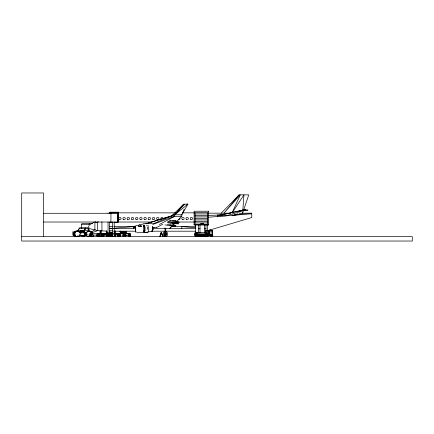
<?xml version="1.0" encoding="UTF-8"?>
<svg xmlns="http://www.w3.org/2000/svg" width="434" height="434" viewBox="0 0 434 434"><rect width="100%" height="100%" fill="white"/><g stroke="black" fill="none" stroke-linecap="round" stroke-linejoin="round"><path stroke-width="0.65" d="M198.788 235.277L198.739 236.541L198.788 235L198.739 236.638L198.788 235.027M198.788 236.085C198.783 235.114 198.821 237.165 198.739 234.989M199.841 235.326L199.841 235.114M199.944 234.799L199.944 235.396L200.692 235.716M200.736 234.984L200.893 235.825L200.893 234.962M201.002 235.798L201.002 235.44M202.043 235.261L202.043 235.038M203.221 234.951L203.264 236.638M203.996 236.085L203.996 235.787M80.219 234.159L80.219 233.758M80.778 233.042L80.778 230.888M91.048 235.711L91.194 234.946C93.212 230.177 84.185 230.297 86.057 234.93L86.225 235.082M145.037 230.91L145.037 226.83M136.65 232.743L143.415 232.657L143.442 225.208M144.593 232.44L144.668 225.208M84.375 231.973L84.408 230.714L85.943 228.148L88.08 228.148L88.08 230.714L84.408 230.714M152.54 230.275L152.486 226.472M198.81 234.718L198.788 235.901M203.21 235.027L203.21 236.405M143.551 230.904L143.502 232.152M144.777 230.904L144.641 232.657L146.763 232.255M203.193 234.718L203.21 236.02M205.07 235.217L205.07 234.951M203.264 236.085L203.21 235.277L203.21 236.232M148.694 231.588L148.732 226.873M86.073 233.66L85.899 234.121L85.899 233.535L86.225 233.535M151.352 231.018L151.314 231.382L151.271 231.018M120.902 233.492L120.907 231.43L120.82 233.563M122.377 233.492L122.328 231.333M106.129 235.96C107.778 235.195 104.974 236.487 106.84 235.868M106.249 235.597C106.873 235.364 105.804 236.823 107.296 234.669L107.572 234.691L106.449 235.977M106.46 236.058L106.693 235.662L106.449 236.188L106.097 235.678L106.455 236.188L106.753 235.613M106.487 235.629L105.755 234.566M153.658 229.738L153.658 228.837M242.698 211.911L242.606 213.224L243.241 211.325M242.796 210.598L243.941 194.855L232.277 212.649M122.979 231.772A0.613 0.532 -90 0 1 123.364 231.772L123.359 231.832A0.613 0.532 -90 0 0 122.979 231.832L123.261 231.68M88.52 226.13L88.52 227.188M205.087 235.83L205.043 236.101M122.779 233.563L122.779 232.011M124.195 232.456L124.167 231.751M152.502 231.181L144.918 232.543M198.739 236.351L198.788 235.689M204.067 235.423L199.266 235.038M90.05 234.441L90.05 233.476M90.245 234.441L90.245 233.476M90.158 234.447L90.044 233.199M210.794 234.94L211.06 236.655L211.683 236.264L211.689 234.962M124.227 231.691L122.518 231.957L122.54 233.563M106.818 235.738L106.536 236.161M108.891 234.089L108.674 234.903A1.622 1.622 0 0 0 110.312 236.535A1.622 1.622 0 0 0 111.939 234.903L111.728 234.089L110.307 233.264L108.891 234.089A1.622 1.622 0 0 1 109.509 233.503M109.308 234.903L109.439 234.403M169.2 220.298L170.459 220.255M106.813 235.868L106.672 235.939M80.165 234.566L79.699 235.651L78.511 236.573M109.829 235.727L110.312 235.852A0.944 0.944 0 0 0 111.261 234.908A0.944 0.944 0 0 0 110.312 233.969L109.829 234.083L110.784 234.083L111.137 235.38L109.829 235.727L109.357 234.903L109.807 234.029L110.811 234.029L111.321 234.903L110.312 235.912M106.449 236.172C105.771 235.076 107.127 236.248 106.563 235.711M123.511 231.751L123.75 231.951L123.478 231.881A0.613 0.532 -90 0 0 123.126 231.832L123.115 231.751A0.64 0.553 -90 0 1 123.511 231.751L123.478 231.74M115.032 235.494L114.815 235.787M79.688 235.022L79.596 234.631M243.664 210.056L248.753 194.877L239.129 194.839L221.221 213.186M91.341 235.022L91.607 233.427L90.89 232.011M119.963 235.418C119.496 236.188 119.496 234.241 119.963 235.011M91.303 234.946L90.163 236.34M184.168 209.199L181.819 214.749L181.819 216.327L169.781 228.512L170.486 227.378M122.974 231.74L122.73 231.87M232.19 212.595L240.327 194.844L223.89 213.192L239.129 194.839M74.794 232.521L74.485 234.468L75.749 236.378M206.188 235.271L206.611 234.365L208.13 234.365L208.553 235.271M86.377 232.879L87.348 231.647M87.673 231.452L88.417 231.203M89.659 230.953L89.323 231.105M91.775 235.179L90.489 236.432M122.361 233.535L122.019 233.481M200.817 234.968L200.817 235.255M200.985 235.255L200.985 234.968L201.002 235.825M88.221 231.289L87.863 231.463M74.469 231.864L75.321 231.262L77.854 230.714L79.547 227.888L88.455 227.888L88.455 231.116M78.011 230.714L79.547 228.148L85.433 228.148L83.898 230.714M82.389 231.1L84.05 230.714L85.742 227.888M77.138 231.159L76.943 231.181M124.005 231.761L124.759 231.555L124.759 233.535M124.352 235.505L124.032 235.418M110.388 232.119C108.728 231.81 115.694 234.81 110.93 232.402M122.73 231.908L124.015 231.848M75.087 232.385L75.559 231.647L76.579 231.203M207.919 236.66L208.206 234.962M212.172 236.66L212.459 234.962M124.759 231.68L123.001 231.875M205.922 233.649L205.922 230.893L208.038 230.893L208.038 233.649L205.922 233.649L206.28 233.177L207.338 233.177L206.98 233.649L206.98 230.893M89.366 235.407L89.979 234.832M181.965 206.226L183.669 204.186L187.933 204.11L181.819 214.749L172.835 214.825L172.835 215.617L152.334 224.128M159.392 224.449L174.745 216.327L174.745 214.749L183.669 204.186L172.835 214.825M123.885 233.601L123.853 231.94M186.815 204.208L187.933 204.11L174.745 214.749L184.575 204.262M174.745 214.749L179.66 209.508M89.507 235.201L89.833 234.865M89.702 235.201L90.033 234.865M75.961 236.291L75.006 235.082M111.126 236.318L111.939 234.903A1.622 1.622 0 0 0 110.307 233.286M91.818 234.816L92.079 233.855L91.764 232.819M87.532 231.778L87.245 231.951M139.298 224.861L138.772 225.447M209.622 234.767L209.622 234.344L209.503 234.767M212.009 234.767L212.009 234.344L211.89 234.767M91.851 231.805L95.079 229.532M111.533 234.241L112.683 233.248M111.424 234.094L112.482 233.383M81.424 235.44L81.928 235.44M90.006 224.611L93.809 222.306M87.896 231.55L88.216 231.425M126.381 231.707L126.549 231.691A0.613 0.613 0 0 0 126.164 231.913L126.142 231.897M162.777 224.21L157.347 227.188L156.408 227.324M152.898 227.888L154.081 227.264M98.491 221.948L96.12 222.772L95.317 221.769M80.746 232.77L80.746 231.262M237.561 213.729L234.658 215.156L232.011 215.042M89.567 236.573L89.919 236.422M169.797 216.897L172.889 215.649M138.359 226.613L139.287 226.505M217.369 215.101L217.456 216.523L217.456 215.812L244.337 209.785L247.96 210.116L244.337 210.403L226.06 215.839L217.456 215.812L217.369 215.101L222.783 214.901L208.597 215.432M90.912 236.232L91.91 235.25L92.247 233.682M153.186 224.297L174.745 216.327L181.819 216.327L180.642 215.855M139.211 224.861L143.942 223.863M80.409 232.77L80.409 231.262M91.688 232.808L97.997 230.584M161.524 232.819L161.877 233.872M75.386 231.219L74.084 232.027M145.851 223.803L172.819 215.497M146.502 223.646L172.835 215.617L174.745 216.327M207.837 230.622L251.769 217.532M237.805 211.57L244.337 209.785L244.337 210.403L243.425 210.148M200.942 235.331L201.143 234.984M84.614 232.667L85.015 232.667L84.614 232.564M85.254 232.667L85.661 232.667L85.254 232.564M84.614 232.912L85.015 232.912L84.614 232.808M85.899 232.667L86.306 232.667L85.899 232.808M84.614 233.15L85.015 233.15L84.614 233.053M85.254 232.912L85.661 232.912L85.254 232.808M85.899 232.912L86.225 232.89M85.254 233.15L85.661 233.15L85.254 233.053M84.614 233.394L85.015 233.394L84.614 233.291M85.899 233.15L86.225 233.129M84.614 233.638L85.015 233.638L84.614 233.535M85.254 233.638L85.661 233.638L85.254 233.535C84.706 234.393 86.323 234.029 85.254 234.018M84.614 233.877L85.015 233.877L84.614 233.78M85.899 233.638L86.225 233.617M85.254 233.877L85.661 233.877L85.254 233.78M84.614 234.121L85.015 234.121L84.614 234.018M85.899 233.877L86.225 233.855M243.729 210.24L245.693 209.736M244.337 209.785L217.456 215.812L221.427 215.335M77.61 235.597L78.093 235.516M145.878 232.586L147.989 232.255M77.784 236.736L78.142 236.682M88.807 236.736L89.182 236.682M143.849 223.863L147.679 223.374L152.155 223.401M136.086 225.468L139.108 225.17M140.225 225.826L141.582 225.794M208.466 217.233L251.769 213.799L235.83 214.407M112.921 228.246L109.574 228.512L135.847 228.512M114.256 228.143L133.656 226.613L133.656 228.512M134.99 227.454L133.656 227.562L135.582 226.966L133.656 227.562L135.527 227.779M171.69 222.593L175.558 222.496L172.466 222.571L167.329 221.964M140.28 225.821L140.605 225.794M156.414 227.324L152.54 227.335M237.007 214.363L240.393 214.233L240.393 214.705L240.3 214.233L234.658 215.156L234.658 214.45M77.116 231.013L78.635 231.485M168.18 221.297L172.949 222.137L179.047 222.349L175.667 220.939L172.461 220.977M171.316 224.573L167.117 224.595M172.949 222.137L179.047 222.349L175.667 220.939M167.622 222.734L172.396 223.581L178.493 223.792L175.114 222.376M165.039 224.888L169.808 225.734L175.906 225.946L172.971 224.649M199.054 235.092L203.345 235.022M110.041 232.027L108.967 232.038M77.23 231.165L75.847 231.691L75.044 232.722L74.805 234.3L75.163 234.93M80.811 232.732L80.811 231.3M205.108 235.646L205.173 235.402M109.835 212.85L175.586 212.85M182.323 212.85L194.448 212.85M43.541 213.289L117.484 213.289L117.484 222.024L43.541 222.024M195.007 213.919L207.74 213.919M195.007 215.421L207.74 215.421M195.007 216.924L207.74 216.924M195.007 218.427L207.74 218.427M195.007 219.929L207.74 219.929M195.007 221.432L207.74 221.432M117.706 222.024L152.019 222.024M175.564 222.024L194.405 222.024M112.52 222.463L110.491 222.463L110.491 222.024M113.865 222.463L117.918 222.463L117.918 212.193M195.007 222.935L207.74 222.935M92.447 223.467L82.194 223.467A0.911 0.646 -90 0 0 81.554 224.378L81.554 228.371M202.879 223.76L200.877 223.76L202.879 223.939M81.554 224.378L89.165 224.378A0.911 0.646 -90 0 1 89.805 223.467M194.107 224.443L208.635 224.443M109.574 226.613L112.921 226.613M114.256 226.613L134.99 226.613M171.115 226.613L195.197 226.613M153.343 228.512L195.794 228.512M198.446 228.767L200.02 228.767M204.403 228.767L205.976 228.767M209.85 229.472L210.419 229.472M77.854 230.714L84.05 230.714M80.317 230.991L84.549 230.991M208.38 231.067L208.77 231.067M113.616 231.197L135.847 231.197M151.336 231.197L195.794 231.197M208.38 231.241L208.77 231.241M78.18 231.355L80.659 231.355M119.741 231.344L121.021 231.43M124.536 231.382L124.233 231.463L124.509 231.333M125.323 231.344L126.207 231.349L126.207 233.53M122.019 231.42L122.54 231.474M125.214 231.43L126.207 231.42M208.38 231.409L208.77 231.409M78.359 231.523L78.011 231.349M121.889 231.555L123.375 231.68M208.38 231.582L208.77 231.582M124.759 231.675L123.012 231.68M125.768 231.593L125.583 231.729M208.38 231.756L208.77 231.756M208.38 231.93L208.77 231.93M79.069 231.957L80.306 231.957M124.037 232.027L124.037 233.503L124.759 233.449M209.378 231.984L212.145 231.984M208.38 232.098L208.77 232.098M208.38 232.271L208.77 232.271M208.38 232.445L208.77 232.445M85.899 232.564L86.306 232.326L84.614 232.326L84.614 234.365L86.225 234.344M124.037 232.526L124.612 232.537L124.612 231.751M125.296 232.505L125.019 233.286M124.037 232.602L124.699 232.602M195.501 232.662L206.237 232.662M208.38 232.613L208.77 232.613M124.037 232.689L124.699 232.689L124.699 231.653M125.019 232.814L124.938 233.28L125.296 233.28M205.976 232.83L204.403 232.83L204.403 225.034M208.38 232.787L208.77 232.787M208.38 232.96L208.77 232.96M85.899 233.053L86.225 233.053M197.448 233.107L194.79 233.107L194.79 235.76L197.448 235.76L197.448 232.662M91.91 233.166L91.91 234.024M208.38 233.134L208.77 233.134M74.919 233.242L73.281 233.242L74.339 233.346M85.254 233.291C86.274 233.53 84.446 233.335 85.254 232.326M85.899 233.291L86.225 233.291M208.38 233.302L208.77 233.302M86.225 233.373L85.899 233.394L85.899 232.326M124.938 233.318L125.296 233.346M125.323 233.449L126.207 233.481M208.38 233.476L208.77 233.476M119.741 233.563L130.547 233.839L117.836 233.644M109.78 233.666L101.051 233.666L101.051 230.986M110.182 233.666L112.601 233.666M113.817 233.666L115.026 233.666L115.026 230.986M119.692 233.644L121.428 233.839M127.911 233.584L127.157 233.714M92.464 233.698L100.189 233.698M106.466 233.752L106.921 233.752M107.838 233.752L108.836 233.752M112.59 233.736L112.178 233.937M113.876 233.736L117.088 233.937L113.8 233.937M118.287 233.758L117.625 233.758L118.287 233.888M127.097 233.714L127.911 233.714M85.899 233.78L86.225 233.78M103.742 233.817L108.782 233.817M114.131 233.796L114.956 233.796M109.053 233.937L100.894 233.937L100.894 230.872M111.522 233.937L112.731 233.937M206.145 233.931L194.866 233.931L194.866 234.23L206.145 234.23M85.899 234.018L86.225 234.018M103.742 234.013L108.782 234.013M114.364 234.013L120.24 234.013L120.24 231.024M197.448 234.566L206.237 234.566M206.736 234.827L205.369 234.827L205.369 235.271L206.931 235.271M207.881 234.827L212.486 234.827M74.919 234.881L73.281 234.881L73.281 231.707M91.498 234.881L91.91 234.875L91.91 231.707M74.816 234.984L73.281 235.147M197.475 235.011L206.02 235.011M91.612 235.114L96.907 235.114M98.871 235.114L100.194 235.114M197.519 235.038L203.964 235.038M91.91 235.19L91.704 234.875M197.063 235.125L206.698 234.962M197.437 235.233L204.04 235.309M84.337 235.391L85.156 235.494L84.337 235.494L84.391 230.888L84.402 235.391M121.77 235.472L122.09 235.472M125.844 235.472L126.164 235.472M198.539 235.391L203.155 235.391M204.908 235.456L204.631 235.456L204.908 235.602M79.069 235.526L81.163 235.526M80.447 235.597L86.757 235.597M104.534 235.619L104.86 235.619M115.927 235.646L116.247 235.646M125.54 235.624L128.876 235.624M87.679 236.573L86.93 235.89M198.398 236.481L203.519 236.481M21.7 236.66L412.3 236.66L412.3 241.027L21.7 241.027L21.7 192.973L43.541 192.973L43.541 236.66M208.564 213.165L230.573 213.202M239.264 213.219L251.769 213.165M176.112 221.058L170.399 220.472M76.189 231.127L76.568 231.138M122.735 231.517L122.513 231.517M207.588 234.544L207.935 234.55M172.396 223.581L178.493 223.792M169.808 225.734L175.906 225.946L172.526 224.53M138.712 226.694L141.593 226.613L140.301 226.521M90.006 228.707L97.341 230.622L106.824 231.138M122.572 233.617L122.361 231.344M105.755 234.561L106.14 235.499M195.848 227.72L181.819 226.613L181.819 228.512M125.426 233.617L125.464 232.022M109.976 230.687L112.46 230.926M112.46 232.635L106.265 232.033L106.276 230.893M146.41 225.23L147.462 225.338M109.536 231.089L109.867 231.127M88.064 236.682L88.438 236.736M77.073 236.682L77.431 236.736M107.073 234.935L107.361 235.467L106.997 235.76M89.203 231.186L90.787 232.011M89.724 231.143L91.107 231.843M174.799 223.532L175.249 223.651M78.836 231.61L79.449 231.951M78.662 231.734L79.156 232.011M75.332 236.519L75.69 236.633M161.068 232.819L160.716 233.872M110.111 235.114L110.556 235.114L110.556 234.669M79.178 232.309L79.476 232.445M76.373 236.416L76.704 236.573M125.361 233.595L125.323 231.382M207.338 233.177L205.922 232.966L206.28 233.177M74.805 236.384L74.035 235.912L74.366 235.857L73.769 234.837M86.643 235.765L86.225 235.309M74.973 236.346L74.219 235.857M90.066 231.159L91.433 232M108.891 235.716L109.487 236.318M86.279 232.423L86.306 232.667M74.181 235.912L73.606 235.049M79.238 231.951L80.165 233.351M91.699 232.19L92.187 233.275M87.31 234.93L87.001 233.959M212.432 234.251L212.904 235.271L207.734 235.271L207.316 234.365M212.41 234.365L212.828 235.271M208.629 235.271L208.157 234.251L206.589 234.251L206.117 235.271L206.052 234.827M207.338 234.251L207.81 235.271M81.82 230.34L82.097 231.002M91.704 231.707L91.807 234.881M86.225 232.564L86.306 232.912M85.579 232.326L85.661 232.667M85.579 232.564L85.661 233.15M85.579 233.053L85.661 233.394M85.579 233.535L85.661 233.877M85.579 233.78L85.661 234.121M84.934 232.564L85.015 233.15M84.934 233.053L85.015 233.638M84.934 233.535L85.015 233.877M84.934 233.78L85.015 234.121M152.638 226.602L152.622 231.224L152.573 230.91M148.645 225.626L148.699 226.195M144.728 225.626L144.777 226.873M143.502 225.626L143.551 226.873M147.506 226.873L147.527 229.309M251.769 213.631L251.769 217.125M212.486 235.271L212.486 230.335L205.586 230.335L205.607 235.271M209.025 230.335L209.025 235.271M208.938 234.827L208.938 235.271M208.7 234.827L208.7 235.271M207.74 224.432L207.74 212.421L195.007 212.421L195.007 224.432M207.333 225.208L207.333 230.926M206.633 236.66L206.025 236.66M206.47 234.718L206.47 236.59M206.367 234.718L206.367 236.59M206.291 234.718L206.248 236.66M206.188 234.718L206.188 236.59M205.976 225.034L205.976 230.812M205.716 234.827L205.716 235.271M205.477 234.827L205.477 235.271M205.13 235L205.173 235.646M204.951 235.114L205 236.638M204.875 235.011L204.875 236.66M204.192 234.989L204.192 236.541M204.072 234.989L204.067 236.66M203.996 234.989L204.018 236.101M203.134 235.044L198.62 235.044M202.765 234.951L202.765 235.239M201.897 224.432L201.897 223.64L200.85 223.64L200.85 224.432M200.02 225.034L200.02 232.83L198.446 232.83L198.446 225.034M199.168 234.951L199.168 235.239M198.002 234.989L197.985 236.101M197.931 234.989L197.937 236.66M197.812 234.989L197.812 236.541M197.128 235.402L197.128 236.66M197.069 235.347L197.003 236.638M196.96 235.337L196.96 236.101M196.808 232.662L196.808 236.666M196.39 235.765L196.39 236.666M195.615 232.662L195.615 236.666M195.501 225.208L195.501 232.884M195.202 232.662L195.202 233.503M195.202 235.299L195.202 236.666M195.05 234.338L195.05 235.125M165.793 228.029L165.793 232.233M165.001 228.029L165.001 232.233M126.088 233.508L126.05 233.817M125.985 231.393L125.985 233.519M124.536 231.593L124.482 233.839M121.308 231.398L121.308 233.492M121.227 233.492L121.227 231.398L122.399 231.349A0.64 0.553 -90 0 0 122.166 231.317M118.618 215.535L118.618 222.024L118.574 212.193L109.835 212.193L109.835 213.392M115.156 230.872L115.156 233.937M114.207 222.024L114.207 236.66A1.302 0.922 -90 0 0 115.113 235.358A1.302 0.922 -90 0 0 114.191 234.051M112.569 222.024L112.569 236.66M110.93 213.289L110.93 222.024M110.491 212.193L110.491 212.85M109.71 232.098L109.71 233.937M109.574 212.85L109.574 213.165M109.574 222.024L109.574 230.888M109.58 231.653L109.58 233.666M108.044 212.85L108.044 213.165M108.044 222.024L108.044 230.888M107.681 231.653L107.681 233.937M106.786 234.051L106.786 234.702M106.498 230.986L106.498 233.666M106.341 232.098L106.341 233.937M104.117 234.013L103.471 233.937M101.93 221.741L101.93 230.888M101.268 234.23L101.268 236.66M100.259 234.23L100.259 236.66M99.977 230.872L99.977 233.937M97.341 221.85L97.341 230.622M94.894 221.79L94.894 229.836M92.035 233.356L92.035 233.807M89.165 224.378L89.165 225.707M89.165 227.709L89.165 231.034M84.299 231.219L84.299 235.174M80.409 231.3L80.409 233.053M72.874 231.707L72.874 235.185M88.899 235.087A1.123 1.107 -90 0 1 88.476 235M161.095 219.327A1.199 1.107 0 0 1 161.632 217.477A1.199 1.107 0 0 1 163.097 218.828M165.11 217.993A1.199 1.107 0 0 1 166.743 217.586M179.795 217.993A1.199 1.107 0 0 1 178.162 219.501M110.312 235.852A0.944 0.944 0 0 1 109.373 234.903M123.983 231.913A0.613 0.304 -90 0 1 124.178 231.691M122.941 231.913A0.613 0.304 -90 0 1 123.131 231.691M84.478 235.45A1.508 1.063 -90 0 1 83.659 236.655L83.241 236.666A1.508 1.063 -90 0 1 82.389 235.499M82.617 236.666A1.508 1.063 -90 0 1 81.766 235.499M84.006 235.331A0.825 0.586 -90 0 1 83.556 235.987L83.328 235.993A0.825 0.586 -90 0 1 82.861 235.358M97.558 236.666A1.508 1.063 -90 0 1 96.853 234.365A1.508 1.063 -90 0 1 98.621 234.322M91.672 236.666A1.508 1.063 -90 0 1 90.983 236.042M93.522 234.865A1.508 1.063 -90 0 1 92.708 236.655L92.296 236.666A1.508 1.063 -90 0 1 91.444 235.499M119.242 234.582A1.269 0.635 -90 0 1 120.196 234.246A1.269 0.635 -90 0 1 120.196 236.188A1.269 0.635 -90 0 1 119.242 235.852M124.444 236.481A1.269 0.635 -90 0 1 123.809 235.217A1.269 0.635 -90 0 1 124.444 233.948M123.359 236.481A1.269 0.635 -90 0 1 122.746 235.543A1.269 0.635 -90 0 1 123.039 234.116M124.205 236.481A1.269 0.635 -90 0 1 123.571 235.217A1.269 0.635 -90 0 1 124.205 233.948M123.538 235.846A0.727 0.363 -90 0 1 123.175 235.846M128.545 236.313A1.269 0.635 -90 0 1 128.545 234.116M107.909 234.295A1.269 0.955 -90 0 1 108.261 234.756M106.607 234.756A1.269 0.955 -90 0 1 106.954 234.295M108.077 234.121A1.269 0.955 -90 0 1 108.554 234.295M112.731 236.487A1.269 0.955 -90 0 1 111.299 235.391M111.777 234.295A1.269 0.955 -90 0 1 112.731 234.295M111.131 236.487A1.269 0.955 -90 0 1 110.778 236.025M112.525 236.02A0.727 0.548 -90 0 1 111.706 235.391M111.777 235.027A0.727 0.548 -90 0 1 112.525 234.761M114.571 234.295A1.269 0.955 -90 0 1 114.918 234.756M114.256 234.295A1.269 0.955 -90 0 1 115.563 234.756M115.688 235.391A1.269 0.955 -90 0 1 114.256 236.487M118.742 234.295A1.269 0.955 -90 0 1 119.095 234.756M117.788 236.487A1.269 0.955 -90 0 1 117.343 235.06A1.269 0.955 -90 0 1 118.265 234.121M109.661 236.009A1.302 0.922 -90 0 1 108.402 236.481A1.302 0.922 -90 0 1 108.066 234.702A1.302 0.922 -90 0 1 109.325 234.23M109.129 236.004A0.749 0.526 -90 0 1 108.408 234.984M113.941 234.23A1.302 0.922 -90 0 1 113.941 236.481M112.683 236.009A1.302 0.922 -90 0 1 112.558 235.358M103.156 234.051A1.302 0.922 -90 0 1 104.046 235.016A1.302 0.922 -90 0 1 103.617 236.481M107.773 234.051A1.302 0.922 -90 0 1 108.571 234.702M108.571 236.009A1.302 0.922 -90 0 1 108.234 236.481M106.265 234.702A1.302 0.922 -90 0 1 107.523 234.23A1.302 0.922 -90 0 1 107.86 236.009A1.302 0.922 -90 0 1 106.601 236.481M135.826 231.68L135.799 232.228L135.153 225.859L135.826 231.68M206.541 234.94L206.535 236.242L207.154 236.66L207.441 234.962L206.823 234.544L206.541 234.94M206.736 235.233C206.519 237.496 208.005 234.631 206.736 235.233M81.256 231.864C81.033 235.168 83.512 230.823 81.256 231.864M82.894 231.864C82.666 235.168 85.151 230.823 82.894 231.864M165.869 234.045L165.338 234.582L164.801 234.045L165.338 233.514L165.869 234.045M164.188 233.389L164.188 234.707L164.67 235.195L165.994 235.195L166.472 234.707L166.472 233.389L165.994 232.912L165.338 232.727L164.188 233.389M109.862 234.637L110.057 235.364L110.768 235.168L110.578 234.447L109.862 234.637M84.581 230.888L84.478 231.197L80.388 231.197L80.285 230.888L84.581 230.888M161.139 232.613L159.81 236.606L161.453 232.613L162.788 236.606L161.139 232.613M109.699 232.76L109.482 233.036L110.328 233.036L109.699 232.76M197.372 235.456L197.096 235.602L197.372 235.456M98.496 235.987L98.268 235.993A0.825 0.586 -90 0 1 97.878 234.734A0.825 0.586 -90 0 1 98.854 234.713A0.825 0.586 -90 0 1 98.496 235.987M98.599 236.655L98.182 236.666A1.508 1.063 -90 0 1 97.476 234.365A1.508 1.063 -90 0 1 99.245 234.322A1.508 1.063 -90 0 1 98.599 236.655M200.692 235.098L199.944 235.103L200.692 235.098M208.635 211.222L194.107 211.222L194.107 225.034L208.635 225.034L208.635 211.222M203.264 223.684L202.879 223.684L202.879 224.183L203.264 224.183L203.264 223.684M138.815 225.322L138.435 225.322L138.815 225.322M208.77 230.893L208.38 230.893L208.38 233.649L208.77 233.649L208.77 230.893M212.145 230.893L209.378 230.893L209.378 234.083L212.145 234.083L212.145 230.893M200.692 235.532L199.944 235.299L200.692 235.526M119.046 219.327A1.199 1.107 0 0 0 121.053 218.828A1.199 1.107 0 0 0 119.583 217.477A1.199 1.107 0 0 0 119.046 219.327M123.5 219.501A1.199 1.107 0 0 0 125.296 218.546A1.199 1.107 0 0 0 123.5 217.586A1.199 1.107 0 0 0 123.5 219.501M127.46 219.327A1.199 1.107 0 0 0 129.462 218.828A1.199 1.107 0 0 0 127.992 217.477A1.199 1.107 0 0 0 127.46 219.327M131.909 219.501A1.199 1.107 0 0 0 133.705 218.546A1.199 1.107 0 0 0 131.909 217.586A1.199 1.107 0 0 0 131.909 219.501M136.113 219.501A1.199 1.107 0 0 0 137.909 218.546A1.199 1.107 0 0 0 136.113 217.586A1.199 1.107 0 0 0 136.113 219.501M140.318 219.501A1.199 1.107 0 0 0 142.119 218.546A1.199 1.107 0 0 0 140.318 217.586A1.199 1.107 0 0 0 140.318 219.501M144.522 219.501A1.199 1.107 0 0 0 146.323 218.546A1.199 1.107 0 0 0 144.522 217.586A1.199 1.107 0 0 0 144.522 219.501M148.732 219.501A1.199 1.107 0 0 0 150.527 218.546A1.199 1.107 0 0 0 148.732 217.586A1.199 1.107 0 0 0 148.732 219.501M152.936 219.501A1.199 1.107 0 0 0 154.732 218.546A1.199 1.107 0 0 0 152.936 217.586A1.199 1.107 0 0 0 152.936 219.501M157.141 219.501A1.199 1.107 0 0 0 158.936 218.546A1.199 1.107 0 0 0 157.141 217.586A1.199 1.107 0 0 0 157.141 219.501M182.367 219.501A1.199 1.107 0 0 0 184.162 218.546A1.199 1.107 0 0 0 182.367 217.586A1.199 1.107 0 0 0 182.367 219.501M186.571 219.501A1.199 1.107 0 0 0 188.367 218.546A1.199 1.107 0 0 0 186.571 217.586A1.199 1.107 0 0 0 186.571 219.501M190.776 219.501A1.199 1.107 0 0 0 192.571 218.546A1.199 1.107 0 0 0 190.776 217.586A1.199 1.107 0 0 0 190.776 219.501M164.117 236.156A2.425 2.425 0 0 0 167.752 234.067A2.425 2.425 0 0 0 164.123 231.962A2.425 2.425 0 0 0 164.117 236.156M164.849 234.333A0.564 0.564 0 0 0 165.826 234.333A0.564 0.564 0 0 0 165.338 233.487A0.564 0.564 0 0 0 164.849 234.333M164.654 235.228A1.362 1.362 0 0 0 166.699 234.045A1.362 1.362 0 0 0 164.654 232.868A1.362 1.362 0 0 0 164.654 235.228M125.61 236.313A1.269 0.635 -90 0 0 125.61 234.116A1.269 0.635 -90 0 0 124.656 235.217A1.269 0.635 -90 0 0 125.61 236.313M125.475 235.846A0.727 0.363 -90 0 0 125.475 234.588A0.727 0.363 -90 0 0 124.927 235.217A0.727 0.363 -90 0 0 125.475 235.846M130.026 236.313A1.269 0.635 -90 0 0 130.026 234.116A1.269 0.635 -90 0 0 129.077 235.217A1.269 0.635 -90 0 0 130.026 236.313M129.891 235.846A0.727 0.363 -90 0 0 129.891 234.588A0.727 0.363 -90 0 0 129.348 235.217A0.727 0.363 -90 0 0 129.891 235.846M119.388 236.487A1.269 0.955 -90 0 0 119.388 234.295A1.269 0.955 -90 0 0 117.956 235.391A1.269 0.955 -90 0 0 119.388 236.487M119.187 236.02A0.727 0.548 -90 0 0 119.187 234.761A0.727 0.548 -90 0 0 118.363 235.391A0.727 0.548 -90 0 0 119.187 236.02M102.907 236.481A1.302 0.922 -90 0 0 102.907 234.23A1.302 0.922 -90 0 0 101.523 235.358A1.302 0.922 -90 0 0 102.907 236.481M102.706 236.004A0.749 0.526 -90 0 0 102.706 234.707A0.749 0.526 -90 0 0 101.914 235.358A0.749 0.526 -90 0 0 102.706 236.004"/></g></svg>
